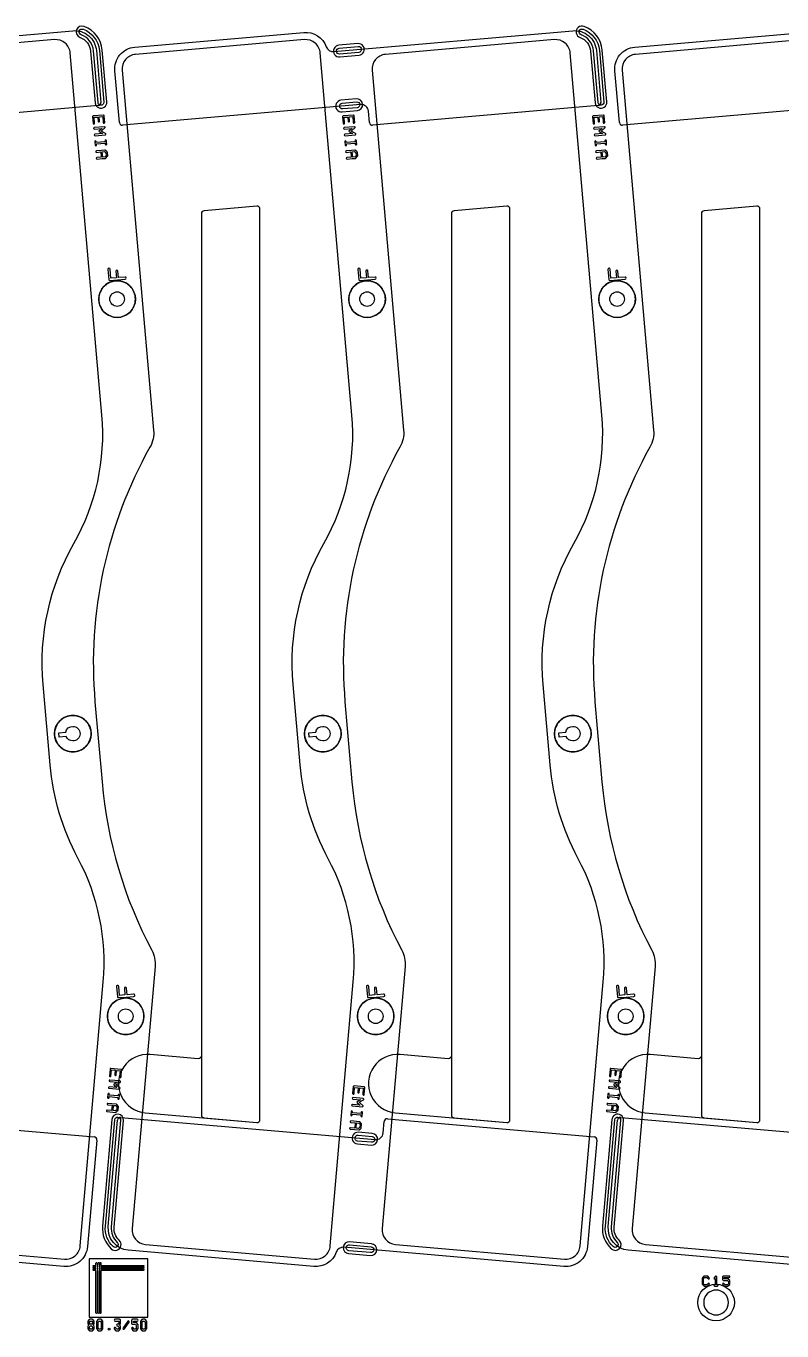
# Model space of a CAD drawing. Extents: x 2864 to 3941, y 2420 to 3182.
# Drawn here: x 3642.8 to 3694.5, y 2840 to 2929.2 of the extents above; entities that cross this region are included whole.
import ezdxf

# ---------------------------------------------------------------- set-up
doc = ezdxf.new("R2010")
doc.units = 0
for name, color, linetype in [('ada-b', 3, 'Continuous'), ('btr2_panel', 7, 'Continuous'), ('emi-panel', 2, 'Continuous')]:
    doc.layers.add(name, color=color, linetype=linetype)

msp = doc.modelspace()

# ---------------------------------------------------------------- linework, layer by layer
at = {"layer": 'ada-b', "linetype": 'Continuous'}
for points in [[(3658.8348, 2854.41597), (3658.83502, 2916.70777, 0.440004), (3658.61759, 2916.907), (3655.01713, 2916.592, 0.388891), (3654.83456, 2916.39276), (3654.83462, 2858.78117, -0.440016), (3654.6172, 2858.58193), (3651.33462, 2858.86914, 1), (3650.98616, 2854.88432), (3658.61738, 2854.21674, 0.44002)], [(3658.83491, 2854.41598), (3658.83502, 2916.70777, 0.440004), (3658.61759, 2916.907), (3655.01713, 2916.592, 0.388891), (3654.83456, 2916.39276), (3654.83453, 2854.7309, 0.388895), (3655.01711, 2854.53166), (3658.61746, 2854.21672, 0.440063)], [(3675.9348, 2854.41597), (3675.93502, 2916.70777, 0.440004), (3675.71759, 2916.907), (3672.11713, 2916.592, 0.388891), (3671.93456, 2916.39276), (3671.93462, 2858.78117, -0.440016), (3671.7172, 2858.58193), (3668.43462, 2858.86914, 1), (3668.08616, 2854.88432), (3675.71738, 2854.21674, 0.44002)], [(3675.93491, 2854.41598), (3675.93502, 2916.70777, 0.440004), (3675.71759, 2916.907), (3672.11713, 2916.592, 0.388891), (3671.93456, 2916.39276), (3671.93453, 2854.7309, 0.388895), (3672.11711, 2854.53166), (3675.71746, 2854.21672, 0.440063)], [(3693.0348, 2854.41597), (3693.03502, 2916.70777, 0.440004), (3692.81759, 2916.907), (3689.21713, 2916.592, 0.388891), (3689.03456, 2916.39276), (3689.03462, 2858.78117, -0.440016), (3688.8172, 2858.58193), (3685.53462, 2858.86914, 1), (3685.18616, 2854.88432), (3692.81738, 2854.21674, 0.44002)], [(3693.03491, 2854.41598), (3693.03502, 2916.70777, 0.440004), (3692.81759, 2916.907), (3689.21713, 2916.592, 0.388891), (3689.03456, 2916.39276), (3689.03453, 2854.7309, 0.388895), (3689.21711, 2854.53166), (3692.81746, 2854.21672, 0.440063)]]:
    msp.add_lwpolyline(points, format="xyb", close=True, dxfattribs=at)
at = {"layer": 'btr2_panel'}
for p, q in [((3648.26658, 2921.87186), (3647.96582, 2922.03646)), ((3665.36658, 2921.87186), (3665.06582, 2922.03646)), ((3682.46658, 2921.87186), (3682.16582, 2922.03646)), ((3648.97996, 2856.79704), (3649.28072, 2856.96164)), ((3683.17996, 2856.79704), (3683.48072, 2856.96164)), ((3665.61187, 2855.59784), (3665.91264, 2855.76244)), ((3690.03264, 2843.01777), (3690.13198, 2843.01777))]:
    msp.add_line(p, q, dxfattribs=at)
at = {"layer": 'btr2_panel', "linetype": 'Continuous'}
for points in [[(3646.80555, 2929.19751, 1), (3646.53259, 2928.44552, -0.291712), (3647.25308, 2927.5074), (3647.56265, 2923.96908, 1), (3648.3596, 2924.0388)], [(3648.16036, 2924.02137, -1), (3647.76188, 2923.98651), (3647.45232, 2927.52483, 0.29171), (3646.60083, 2928.63351, -1), (3646.73731, 2929.00951)], [(3646.73731, 2929.00951, -0.291711), (3647.8508, 2927.55969), (3648.16036, 2924.02137)], [(3648.3596, 2924.0388), (3648.05004, 2927.57712, 0.291712), (3646.80555, 2929.19751)], [(3681.00555, 2929.19751, 1), (3680.73259, 2928.44552, -0.291712), (3681.45308, 2927.5074), (3681.76265, 2923.96908, 1), (3682.5596, 2924.0388)], [(3682.36036, 2924.02137, -1), (3681.96188, 2923.98651), (3681.65232, 2927.52483, 0.29171), (3680.80083, 2928.63351, -1), (3680.93731, 2929.00951)], [(3680.93731, 2929.00951, -0.291711), (3682.0508, 2927.55969), (3682.36036, 2924.02137)], [(3682.5596, 2924.0388), (3682.25004, 2927.57712, 0.291712), (3681.00555, 2929.19751)], [(3647.96582, 2922.03646), (3648.23339, 2922.25075, 0.742511), (3648.19782, 2922.33962), (3647.5051, 2922.27902, 1), (3647.51382, 2922.1794), (3648.04202, 2922.22561)], [(3648.07371, 2921.86342), (3647.54551, 2921.81721, 1), (3647.55422, 2921.71759), (3648.24682, 2921.77818, 0.743044), (3648.26658, 2921.87186)], [(3648.04202, 2922.22561), (3647.84487, 2922.06771, 0.53607), (3647.85202, 2921.98474), (3648.07371, 2921.86342)], [(3665.06582, 2922.03646), (3665.33339, 2922.25075, 0.742511), (3665.29782, 2922.33962), (3664.6051, 2922.27902, 1), (3664.61382, 2922.1794), (3665.14202, 2922.22561)], [(3665.17371, 2921.86342), (3664.64551, 2921.81721, 1), (3664.65422, 2921.71759), (3665.34682, 2921.77818, 0.743044), (3665.36658, 2921.87186)], [(3665.14202, 2922.22561), (3664.94487, 2922.06771, 0.53607), (3664.95202, 2921.98474), (3665.17371, 2921.86342)], [(3682.16582, 2922.03646), (3682.43339, 2922.25075, 0.742511), (3682.39782, 2922.33962), (3681.7051, 2922.27902, 1), (3681.71382, 2922.1794), (3682.24202, 2922.22561)], [(3682.27371, 2921.86342), (3681.74551, 2921.81721, 1), (3681.75422, 2921.71759), (3682.44682, 2921.77818, 0.743044), (3682.46658, 2921.87186)], [(3682.24202, 2922.22561), (3682.04487, 2922.06771, 0.53607), (3682.05202, 2921.98474), (3682.27371, 2921.86342)], [(3649.05616, 2856.60789), (3648.52796, 2856.65411, 1), (3648.51924, 2856.55449), (3649.21172, 2856.49391, 0.743963), (3649.24757, 2856.58272), (3648.97996, 2856.79704)], [(3649.28072, 2856.96164, 0.74498), (3649.2607, 2857.05535), (3648.56836, 2857.11592, 1), (3648.55965, 2857.0163), (3649.08785, 2856.97009)], [(3649.08785, 2856.97009), (3648.86616, 2856.84876, 0.537055), (3648.85913, 2856.7657), (3649.05616, 2856.60789)], [(3683.25616, 2856.60789), (3682.72796, 2856.65411, 1), (3682.71924, 2856.55449), (3683.41172, 2856.49391, 0.743963), (3683.44757, 2856.58272), (3683.17996, 2856.79704)], [(3683.48072, 2856.96164, 0.74498), (3683.4607, 2857.05535), (3682.76836, 2857.11592, 1), (3682.75965, 2857.0163), (3683.28785, 2856.97009)], [(3683.28785, 2856.97009), (3683.06616, 2856.84876, 0.537055), (3683.05913, 2856.7657), (3683.25616, 2856.60789)], [(3665.68808, 2855.40869), (3665.15988, 2855.4549, 1), (3665.15116, 2855.35528), (3665.84363, 2855.2947, 0.743963), (3665.87949, 2855.38352), (3665.61187, 2855.59784)], [(3665.91264, 2855.76244, 0.74498), (3665.89262, 2855.85614), (3665.20028, 2855.91671, 1), (3665.19157, 2855.81709), (3665.71977, 2855.77088)], [(3665.71977, 2855.77088), (3665.49807, 2855.64956, 0.537055), (3665.49104, 2855.56649), (3665.68808, 2855.40869)], [(3649.50066, 2854.35039, 1), (3648.70371, 2854.42012), (3648.06608, 2847.13235, 0.230922), (3648.66335, 2845.57684)], [(3683.70066, 2854.35039, 1), (3682.90371, 2854.42012), (3682.26608, 2847.13235, 0.230922), (3682.86335, 2845.57684)], [(3648.79972, 2845.72314, -0.230922), (3648.26532, 2847.11492), (3648.90295, 2854.40269, -1), (3649.30143, 2854.36783)], [(3649.30143, 2854.36783), (3648.6638, 2847.08005, 0.230923), (3649.07247, 2846.01574, -1), (3648.79972, 2845.72314)], [(3648.66335, 2845.57684, 1), (3649.20884, 2846.16203, -0.230922), (3648.86304, 2847.06262), (3649.50066, 2854.35039)], [(3682.99972, 2845.72314, -0.230922), (3682.46532, 2847.11492), (3683.10295, 2854.40269, -1), (3683.50143, 2854.36783)], [(3683.50143, 2854.36783), (3682.8638, 2847.08005, 0.230923), (3683.27247, 2846.01574, -1), (3682.99972, 2845.72314)], [(3682.86335, 2845.57684, 1), (3683.40884, 2846.16203, -0.230922), (3683.06304, 2847.06262), (3683.70066, 2854.35039)], [(3690.13198, 2843.01777, 1), (3690.13198, 2843.11777), (3690.08264, 2843.11777), (3690.08264, 2843.6638, 0.669786), (3689.99713, 2843.699), (3689.89795, 2843.59981, 1), (3689.96866, 2843.5291), (3689.98264, 2843.54309)], [(3689.98264, 2843.54309), (3689.98264, 2843.11777), (3689.9333, 2843.11777, 1), (3689.9333, 2843.01777), (3690.03264, 2843.01777)]]:
    msp.add_lwpolyline(points, format="xyb", dxfattribs=at)
for points in [[(3648.12299, 2863.84536, 0.145892), (3646.38788, 2872.29719, -0.101585), (3644.48035, 2878.69528), (3644.001, 2884.17421, -0.152268), (3646.10892, 2893.82848, 0.152268), (3648.02597, 2902.61012), (3645.85841, 2927.38538, 0.414215), (3644.77507, 2928.29442), (3633.21928, 2927.28342, 0.414215), (3632.31024, 2926.20007), (3634.46427, 2901.57941, -0.151039), (3634.21521, 2900.42479, 0.151026), (3630.45283, 2882.9889), (3630.93217, 2877.50997, 0.100411), (3634.33641, 2865.99401, -0.144694), (3634.5619, 2864.88277), (3632.9932, 2846.95482, 0.414156), (3633.90229, 2845.87153), (3645.45812, 2844.86035, 0.414232), (3646.54148, 2845.76932)], [(3665.22299, 2863.84536, 0.145892), (3663.48788, 2872.29719, -0.101585), (3661.58035, 2878.69528), (3661.101, 2884.17421, -0.152268), (3663.20892, 2893.82848, 0.152268), (3665.12597, 2902.61012), (3662.95841, 2927.38538, 0.414215), (3661.87507, 2928.29442), (3650.31928, 2927.28342, 0.414215), (3649.41024, 2926.20007), (3651.56427, 2901.57941, -0.151039), (3651.31521, 2900.42479, 0.151026), (3647.55283, 2882.9889), (3648.03217, 2877.50997, 0.100411), (3651.43641, 2865.99401, -0.144694), (3651.6619, 2864.88277), (3650.0932, 2846.95482, 0.414156), (3651.00229, 2845.87153), (3662.55812, 2844.86035, 0.414232), (3663.64148, 2845.76932)], [(3665.61208, 2927.22569, 1), (3665.54236, 2928.02265), (3664.23518, 2927.90828, 1), (3664.30491, 2927.11133)], [(3665.59465, 2927.42493), (3664.28747, 2927.31057, -1), (3664.25261, 2927.70905), (3665.55979, 2927.82341, -1)], [(3682.32299, 2863.84536, 0.145892), (3680.58788, 2872.29719, -0.101585), (3678.68035, 2878.69528), (3678.201, 2884.17421, -0.152268), (3680.30892, 2893.82848, 0.152268), (3682.22597, 2902.61012), (3680.05841, 2927.38538, 0.414215), (3678.97507, 2928.29442), (3667.41928, 2927.28342, 0.414215), (3666.51024, 2926.20007), (3668.66427, 2901.57941, -0.151039), (3668.41521, 2900.42479, 0.151026), (3664.65283, 2882.9889), (3665.13217, 2877.50997, 0.100411), (3668.53641, 2865.99401, -0.144694), (3668.7619, 2864.88277), (3667.1932, 2846.95482, 0.414156), (3668.10229, 2845.87153), (3679.65812, 2844.86035, 0.414232), (3680.74148, 2845.76932)], [(3699.42299, 2863.84536, 0.145892), (3697.68788, 2872.29719, -0.101585), (3695.78035, 2878.69528), (3695.301, 2884.17421, -0.152268), (3697.40892, 2893.82848, 0.152268), (3699.32597, 2902.61012), (3697.15841, 2927.38538, 0.414215), (3696.07507, 2928.29442), (3684.51928, 2927.28342, 0.414215), (3683.61024, 2926.20007), (3685.76427, 2901.57941, -0.151039), (3685.51521, 2900.42479, 0.151026), (3681.75283, 2882.9889), (3682.23217, 2877.50997, 0.100411), (3685.63641, 2865.99401, -0.144694), (3685.8619, 2864.88277), (3684.2932, 2846.95482, 0.414156), (3685.20229, 2845.87153), (3696.75812, 2844.86035, 0.414232), (3697.84148, 2845.76932)], [(3665.49833, 2923.4399, 1), (3665.4286, 2924.23686), (3664.37917, 2924.14504, 1), (3664.4489, 2923.34809)], [(3665.48089, 2923.63914), (3664.49948, 2923.55328, -1), (3664.46462, 2923.95176), (3665.44603, 2924.03762, -1)], [(3648.22267, 2922.62931), (3648.18226, 2923.09113, 0.414255), (3648.1281, 2923.13658), (3647.43538, 2923.07597, 0.414255), (3647.38993, 2923.02181), (3647.43033, 2922.55999, 1), (3647.52995, 2922.56871), (3647.4939, 2922.98071), (3647.74064, 2923.0023), (3647.76659, 2922.70575, 1), (3647.86621, 2922.71446), (3647.84026, 2923.01101), (3648.087, 2923.0326), (3648.12305, 2922.6206, 1)], [(3665.32267, 2922.62931), (3665.28226, 2923.09113, 0.414255), (3665.2281, 2923.13658), (3664.53538, 2923.07597, 0.414255), (3664.48993, 2923.02181), (3664.53033, 2922.55999, 1), (3664.62995, 2922.56871), (3664.5939, 2922.98071), (3664.84064, 2923.0023), (3664.86659, 2922.70575, 1), (3664.96621, 2922.71446), (3664.94026, 2923.01101), (3665.187, 2923.0326), (3665.22305, 2922.6206, 1)], [(3682.42267, 2922.62931), (3682.38226, 2923.09113, 0.414255), (3682.3281, 2923.13658), (3681.63538, 2923.07597, 0.414255), (3681.58993, 2923.02181), (3681.63033, 2922.55999, 1), (3681.72995, 2922.56871), (3681.6939, 2922.98071), (3681.94064, 2923.0023), (3681.96659, 2922.70575, 1), (3682.06621, 2922.71446), (3682.04026, 2923.01101), (3682.287, 2923.0326), (3682.32305, 2922.6206, 1)], [(3648.35201, 2921.15085), (3648.34192, 2921.2662), (3648.3419, 2921.26641), (3648.33181, 2921.38176, 1), (3648.23219, 2921.37305), (3648.23794, 2921.3074), (3647.64484, 2921.25551), (3647.6391, 2921.32116, 1), (3647.53948, 2921.31244), (3647.55968, 2921.08153, 1), (3647.6593, 2921.09025), (3647.65356, 2921.15589), (3648.24665, 2921.20778), (3648.25239, 2921.14214, 1)], [(3648.42172, 2920.35409), (3648.40156, 2920.58461, 0.2), (3648.38387, 2920.61875), (3648.25832, 2920.7241, 0.199997), (3648.22163, 2920.73559), (3647.99127, 2920.71544), (3647.99055, 2920.71538), (3647.64455, 2920.68511, 1), (3647.65327, 2920.58549), (3647.94982, 2920.61143), (3647.98151, 2920.24924), (3647.68496, 2920.22329, 1), (3647.69367, 2920.12367), (3648.03989, 2920.15396), (3648.04017, 2920.15399), (3648.27074, 2920.17416, 0.2), (3648.30488, 2920.19185), (3648.41023, 2920.3174, 0.199997)], [(3665.45201, 2921.15085), (3665.44192, 2921.2662), (3665.4419, 2921.26641), (3665.43181, 2921.38176, 1), (3665.33219, 2921.37305), (3665.33794, 2921.3074), (3664.74484, 2921.25551), (3664.7391, 2921.32116, 1), (3664.63948, 2921.31244), (3664.65968, 2921.08153, 1), (3664.7593, 2921.09025), (3664.75356, 2921.15589), (3665.34665, 2921.20778), (3665.35239, 2921.14214, 1)], [(3665.52172, 2920.35409), (3665.50156, 2920.58461, 0.2), (3665.48387, 2920.61875), (3665.35832, 2920.7241, 0.199997), (3665.32163, 2920.73559), (3665.09127, 2920.71544), (3665.09055, 2920.71538), (3664.74455, 2920.68511, 1), (3664.75327, 2920.58549), (3665.04982, 2920.61143), (3665.08151, 2920.24924), (3664.78496, 2920.22329, 1), (3664.79367, 2920.12367), (3665.13989, 2920.15396), (3665.14017, 2920.15399), (3665.37074, 2920.17416, 0.2), (3665.40488, 2920.19185), (3665.51023, 2920.3174, 0.199997)], [(3682.55201, 2921.15085), (3682.54192, 2921.2662), (3682.5419, 2921.26641), (3682.53181, 2921.38176, 1), (3682.43219, 2921.37305), (3682.43794, 2921.3074), (3681.84484, 2921.25551), (3681.8391, 2921.32116, 1), (3681.73948, 2921.31244), (3681.75968, 2921.08153, 1), (3681.8593, 2921.09025), (3681.85356, 2921.15589), (3682.44665, 2921.20778), (3682.45239, 2921.14214, 1)], [(3682.62172, 2920.35409), (3682.60156, 2920.58461, 0.2), (3682.58387, 2920.61875), (3682.45832, 2920.7241, 0.199997), (3682.42163, 2920.73559), (3682.19127, 2920.71544), (3682.19055, 2920.71538), (3681.84455, 2920.68511, 1), (3681.85327, 2920.58549), (3682.14982, 2920.61143), (3682.18151, 2920.24924), (3681.88496, 2920.22329, 1), (3681.89367, 2920.12367), (3682.23989, 2920.15396), (3682.24017, 2920.15399), (3682.47074, 2920.17416, 0.2), (3682.50488, 2920.19185), (3682.61023, 2920.3174, 0.199997)], [(3649.62148, 2911.9056, 1), (3649.60841, 2912.05503), (3649.16359, 2912.01611), (3649.12467, 2912.46093, 1), (3648.97524, 2912.44786), (3649.01416, 2912.00304), (3648.64405, 2911.97066), (3648.58998, 2912.58866, 1), (3648.44055, 2912.57559), (3648.50115, 2911.88287, 0.414234), (3648.58241, 2911.81469), (3649.1015, 2911.86011), (3649.10239, 2911.86018)], [(3666.72148, 2911.9056, 1), (3666.70841, 2912.05503), (3666.26359, 2912.01611), (3666.22467, 2912.46093, 1), (3666.07524, 2912.44786), (3666.11416, 2912.00304), (3665.74405, 2911.97066), (3665.68998, 2912.58866, 1), (3665.54055, 2912.57559), (3665.60115, 2911.88287, 0.414234), (3665.68241, 2911.81469), (3666.2015, 2911.86011), (3666.20239, 2911.86018)], [(3683.82148, 2911.9056, 1), (3683.80841, 2912.05503), (3683.36359, 2912.01611), (3683.32467, 2912.46093, 1), (3683.17524, 2912.44786), (3683.21416, 2912.00304), (3682.84405, 2911.97066), (3682.78998, 2912.58866, 1), (3682.64055, 2912.57559), (3682.70115, 2911.88287, 0.414234), (3682.78241, 2911.81469), (3683.3015, 2911.86011), (3683.30239, 2911.86018)], [(3650.31724, 2910.54396, 0.414215), (3649.06724, 2911.79396, 0.414215), (3647.81724, 2910.54396, 0.414215), (3649.06724, 2909.29396, 0.414215)], [(3667.41724, 2910.54396, 0.414215), (3666.16724, 2911.79396, 0.414215), (3664.91724, 2910.54396, 0.414215), (3666.16724, 2909.29396, 0.414215)], [(3684.51724, 2910.54396, 0.414215), (3683.26724, 2911.79396, 0.414215), (3682.01724, 2910.54396, 0.414215), (3683.26724, 2909.29396, 0.414215)], [(3649.56724, 2910.54396, -0.414217), (3649.06724, 2910.04396, -0.414217), (3648.56724, 2910.54396, -0.414217), (3649.06724, 2911.04396, -0.414217)], [(3666.66724, 2910.54396, -0.414217), (3666.16724, 2910.04396, -0.414217), (3665.66724, 2910.54396, -0.414217), (3666.16724, 2911.04396, -0.414217)], [(3683.76724, 2910.54396, -0.414217), (3683.26724, 2910.04396, -0.414217), (3682.76724, 2910.54396, -0.414217), (3683.26724, 2911.04396, -0.414217)], [(3647.28671, 2880.816, 0.414215), (3646.03671, 2882.066, 0.414215), (3644.78671, 2880.816, 0.414215), (3646.03671, 2879.566, 0.414215)], [(3664.38671, 2880.816, 0.414215), (3663.13671, 2882.066, 0.414215), (3661.88671, 2880.816, 0.414215), (3663.13671, 2879.566, 0.414215)], [(3681.48671, 2880.816, 0.414215), (3680.23671, 2882.066, 0.414215), (3678.98671, 2880.816, 0.414215), (3680.23671, 2879.566, 0.414215)], [(3646.53671, 2880.816, -0.414217), (3646.03671, 2880.316, -0.303552), (3645.57463, 2880.625), (3645.10226, 2880.58368), (3645.07612, 2880.88254), (3645.54849, 2880.92386, -0.351876), (3646.03671, 2881.316, -0.414217)], [(3663.63671, 2880.816, -0.414217), (3663.13671, 2880.316, -0.303552), (3662.67463, 2880.625), (3662.20226, 2880.58368), (3662.17612, 2880.88254), (3662.64849, 2880.92386, -0.351876), (3663.13671, 2881.316, -0.414217)], [(3680.73671, 2880.816, -0.414217), (3680.23671, 2880.316, -0.303552), (3679.77463, 2880.625), (3679.30226, 2880.58368), (3679.27612, 2880.88254), (3679.74849, 2880.92386, -0.351876), (3680.23671, 2881.316, -0.414217)], [(3650.20852, 2862.84674, 1), (3650.19544, 2862.99617), (3649.75062, 2862.95726), (3649.7117, 2863.40208, 1), (3649.56227, 2863.389), (3649.60119, 2862.94418), (3649.23108, 2862.9118), (3649.17701, 2863.52981, 1), (3649.02758, 2863.51673), (3649.08819, 2862.82401, 0.414234), (3649.16944, 2862.75584), (3649.68853, 2862.80125), (3649.68943, 2862.80133)], [(3667.30852, 2862.84674, 1), (3667.29544, 2862.99617), (3666.85062, 2862.95726), (3666.8117, 2863.40208, 1), (3666.66227, 2863.389), (3666.70119, 2862.94418), (3666.33108, 2862.9118), (3666.27701, 2863.52981, 1), (3666.12758, 2863.51673), (3666.18819, 2862.82401, 0.414234), (3666.26944, 2862.75584), (3666.78853, 2862.80125), (3666.78943, 2862.80133)], [(3684.40852, 2862.84674, 1), (3684.39544, 2862.99617), (3683.95062, 2862.95726), (3683.9117, 2863.40208, 1), (3683.76227, 2863.389), (3683.80119, 2862.94418), (3683.43108, 2862.9118), (3683.37701, 2863.52981, 1), (3683.22758, 2863.51673), (3683.28819, 2862.82401, 0.414234), (3683.36944, 2862.75584), (3683.88853, 2862.80125), (3683.88943, 2862.80133)], [(3650.90427, 2861.4851, 0.414215), (3649.65427, 2862.7351, 0.414215), (3648.40427, 2861.4851, 0.414215), (3649.65427, 2860.2351, 0.414215)], [(3668.00427, 2861.4851, 0.414215), (3666.75427, 2862.7351, 0.414215), (3665.50427, 2861.4851, 0.414215), (3666.75427, 2860.2351, 0.414215)], [(3685.10427, 2861.4851, 0.414215), (3683.85427, 2862.7351, 0.414215), (3682.60427, 2861.4851, 0.414215), (3683.85427, 2860.2351, 0.414215)], [(3650.15427, 2861.4851, -0.414217), (3649.65427, 2860.9851, -0.414217), (3649.15427, 2861.4851, -0.414217), (3649.65427, 2861.9851, -0.414217)], [(3667.25427, 2861.4851, -0.414217), (3666.75427, 2860.9851, -0.414217), (3666.25427, 2861.4851, -0.414217), (3666.75427, 2861.9851, -0.414217)], [(3684.35427, 2861.4851, -0.414217), (3683.85427, 2860.9851, -0.414217), (3683.35427, 2861.4851, -0.414217), (3683.85427, 2861.9851, -0.414217)], [(3649.37625, 2857.7981, 0.414255), (3649.3308, 2857.85227), (3648.63808, 2857.91287, 0.414249), (3648.58392, 2857.86742), (3648.54352, 2857.40561, 1), (3648.64313, 2857.3969), (3648.67918, 2857.8089), (3648.92592, 2857.78731), (3648.89998, 2857.49076, 1), (3648.99959, 2857.48205), (3649.02554, 2857.7786), (3649.27228, 2857.75701), (3649.23623, 2857.34501, 1), (3649.33585, 2857.33629)], [(3683.57625, 2857.7981, 0.414255), (3683.5308, 2857.85227), (3682.83808, 2857.91287, 0.414249), (3682.78392, 2857.86742), (3682.74352, 2857.40561, 1), (3682.84313, 2857.3969), (3682.87918, 2857.8089), (3683.12592, 2857.78731), (3683.09998, 2857.49076, 1), (3683.19959, 2857.48205), (3683.22554, 2857.7786), (3683.47228, 2857.75701), (3683.43623, 2857.34501, 1), (3683.53585, 2857.33629)], [(3666.00817, 2856.5989, 0.414255), (3665.96272, 2856.65307), (3665.27, 2856.71367, 0.414249), (3665.21584, 2856.66822), (3665.17544, 2856.20641, 1), (3665.27505, 2856.19769), (3665.3111, 2856.60969), (3665.55784, 2856.58811), (3665.53189, 2856.29156, 1), (3665.63151, 2856.28284), (3665.65745, 2856.57939), (3665.90419, 2856.55781), (3665.86815, 2856.1458, 1), (3665.96777, 2856.13709)], [(3649.15698, 2855.29178, 0.200109), (3649.14533, 2855.32845), (3649.04026, 2855.45367, 0.200125), (3649.00618, 2855.4715), (3648.42891, 2855.52201, 1), (3648.4202, 2855.42239), (3648.71675, 2855.39644), (3648.68506, 2855.03425), (3648.38851, 2855.0602, 1), (3648.37979, 2854.96058), (3648.95706, 2854.91007, 0.200133), (3648.99372, 2854.92172), (3649.11894, 2855.02679, 0.200125), (3649.13678, 2855.06088)], [(3649.2267, 2856.08874, 1), (3649.12708, 2856.09746), (3649.12134, 2856.03181), (3648.52825, 2856.0837), (3648.53399, 2856.14934, 1), (3648.43437, 2856.15806), (3648.41417, 2855.92715, 1), (3648.51379, 2855.91844), (3648.51953, 2855.98408), (3649.11263, 2855.93219), (3649.10688, 2855.86655, 1), (3649.2065, 2855.85783)], [(3683.35698, 2855.29178, 0.200109), (3683.34533, 2855.32845), (3683.24026, 2855.45367, 0.200125), (3683.20618, 2855.4715), (3682.62891, 2855.52201, 1), (3682.6202, 2855.42239), (3682.91675, 2855.39644), (3682.88506, 2855.03425), (3682.58851, 2855.0602, 1), (3682.57979, 2854.96058), (3683.15706, 2854.91007, 0.200133), (3683.19372, 2854.92172), (3683.31894, 2855.02679, 0.200125), (3683.33678, 2855.06088)], [(3683.4267, 2856.08874, 1), (3683.32708, 2856.09746), (3683.32134, 2856.03181), (3682.72825, 2856.0837), (3682.73399, 2856.14934, 1), (3682.63437, 2856.15806), (3682.61417, 2855.92715, 1), (3682.71379, 2855.91844), (3682.71953, 2855.98408), (3683.31263, 2855.93219), (3683.30688, 2855.86655, 1), (3683.4065, 2855.85783)], [(3665.85862, 2854.88953, 1), (3665.759, 2854.89825), (3665.75326, 2854.83261), (3665.16016, 2854.88449), (3665.16591, 2854.95014, 1), (3665.06629, 2854.95885), (3665.04609, 2854.72795, 1), (3665.14571, 2854.71923), (3665.15145, 2854.78487), (3665.74454, 2854.73299), (3665.7388, 2854.66734, 1), (3665.83842, 2854.65863)], [(3665.78889, 2854.09258, 0.200109), (3665.77725, 2854.12924), (3665.67218, 2854.25446, 0.200125), (3665.63809, 2854.2723), (3665.06083, 2854.3228, 1), (3665.05212, 2854.22318), (3665.34866, 2854.19724), (3665.31698, 2853.83505), (3665.02043, 2853.86099, 1), (3665.01171, 2853.76137), (3665.58897, 2853.71087, 0.200133), (3665.62564, 2853.72252), (3665.75086, 2853.82759, 0.200125), (3665.7687, 2853.86167)], [(3666.521, 2853.46384), (3665.57004, 2853.54702, 1), (3665.50032, 2852.75007), (3666.45128, 2852.66688, 1)], [(3666.50357, 2853.2646, -1), (3666.46871, 2852.86612), (3665.51775, 2852.94931, -1), (3665.55261, 2853.34779)], [(3666.46078, 2845.91478), (3664.96806, 2846.0454, 1), (3664.89833, 2845.24845), (3666.39105, 2845.11783, 1)], [(3666.44335, 2845.71554, -1), (3666.40848, 2845.31707), (3664.91576, 2845.44769, -1), (3664.95063, 2845.84616)], [(3650.85801, 2844.09806), (3647.9604, 2844.09806), (3647.9604, 2841.20045, -1), (3647.88011, 2841.20045), (3647.88011, 2844.09806), (3647.8301, 2844.09806), (3647.8301, 2841.20045, -1), (3647.74981, 2841.20045), (3647.74981, 2844.09806), (3647.6998, 2844.09806), (3647.6998, 2841.20045, -1), (3647.61951, 2841.20045), (3647.61951, 2844.09806), (3647.4585, 2844.09806, -1), (3647.4585, 2844.17835), (3647.61951, 2844.17835), (3647.61951, 2844.22836), (3647.4585, 2844.22836, -1), (3647.4585, 2844.30865), (3647.61951, 2844.30865), (3647.61951, 2844.35866), (3647.4585, 2844.35866, -1), (3647.4585, 2844.43895), (3647.61951, 2844.43895), (3647.61951, 2844.59996, -1), (3647.6998, 2844.59996), (3647.6998, 2844.43895), (3647.74981, 2844.43895), (3647.74981, 2844.59996, -1), (3647.8301, 2844.59996), (3647.8301, 2844.43895), (3647.88011, 2844.43895), (3647.88011, 2844.59996, -1), (3647.9604, 2844.59996), (3647.9604, 2844.43895), (3650.85801, 2844.43895, -1), (3650.85801, 2844.35866), (3647.9604, 2844.35866), (3647.9604, 2844.30865), (3650.85801, 2844.30865, -1), (3650.85801, 2844.22836), (3647.9604, 2844.22836), (3647.9604, 2844.17835), (3650.85801, 2844.17835, -1)], [(3689.56667, 2843.13175, 1), (3689.49596, 2843.20246), (3689.41127, 2843.11777), (3689.25401, 2843.11777), (3689.18397, 2843.18782), (3689.18397, 2843.54375), (3689.25401, 2843.6138), (3689.41127, 2843.6138), (3689.49596, 2843.5291, 1), (3689.56667, 2843.59981), (3689.46749, 2843.699, 0.200121), (3689.43198, 2843.7138), (3689.2333, 2843.7138, 0.200121), (3689.19779, 2843.699), (3689.09877, 2843.59997, 0.200121), (3689.08397, 2843.56446), (3689.08397, 2843.16711, 0.200121), (3689.09877, 2843.1316), (3689.19779, 2843.03257, 0.200121), (3689.2333, 2843.01777), (3689.43198, 2843.01777, 0.200121), (3689.46749, 2843.03257)], [(3690.98132, 2843.16711), (3690.98132, 2843.36578, 0.200121), (3690.96652, 2843.40129), (3690.86749, 2843.50032, 0.200121), (3690.83198, 2843.51512), (3690.58397, 2843.51512), (3690.58397, 2843.6138), (3690.93132, 2843.6138, 1), (3690.93132, 2843.7138), (3690.53397, 2843.7138, 0.414253), (3690.48397, 2843.6638), (3690.48397, 2843.46512, 0.414253), (3690.53397, 2843.41512), (3690.81127, 2843.41512), (3690.88132, 2843.34507), (3690.88132, 2843.18782), (3690.81127, 2843.11777), (3690.65401, 2843.11777), (3690.56932, 2843.20246, 1), (3690.49861, 2843.13175), (3690.59779, 2843.03257, 0.200121), (3690.6333, 2843.01777), (3690.83198, 2843.01777, 0.200121), (3690.86749, 2843.03257), (3690.96652, 2843.1316, 0.200121)], [(3690.88789, 2841.90113, 0.414215), (3690.03789, 2842.75113, 0.414215), (3689.18789, 2841.90113, 0.414215), (3690.03789, 2841.05113, 0.414215)], [(3647.49793, 2840.13139), (3647.49793, 2840.24397, 0.156474), (3647.48675, 2840.27886), (3647.4319, 2840.35656), (3647.48675, 2840.43425, 0.156461), (3647.49793, 2840.46914), (3647.49793, 2840.58172, 0.156474), (3647.48675, 2840.61661), (3647.40768, 2840.72862, 0.245285), (3647.35846, 2840.7543), (3647.19952, 2840.7543, 0.245298), (3647.1503, 2840.72862), (3647.07124, 2840.61661, 0.156461), (3647.06005, 2840.58172), (3647.06005, 2840.46914, 0.156474), (3647.07124, 2840.43425), (3647.12608, 2840.35656), (3647.07124, 2840.27886, 0.156461), (3647.06005, 2840.24397), (3647.06005, 2840.13139, 0.156474), (3647.07124, 2840.0965), (3647.1503, 2839.9845, 0.245285), (3647.19952, 2839.95881), (3647.35846, 2839.95881, 0.245298), (3647.40768, 2839.9845), (3647.48675, 2840.0965, 0.156461)], [(3648.09793, 2840.13139), (3648.09793, 2840.58172, 0.156474), (3648.08675, 2840.61661), (3648.00768, 2840.72862, 0.245285), (3647.95846, 2840.7543), (3647.79952, 2840.7543, 0.245298), (3647.7503, 2840.72862), (3647.67124, 2840.61661, 0.156461), (3647.66005, 2840.58172), (3647.66005, 2840.13139, 0.156474), (3647.67124, 2840.0965), (3647.7503, 2839.9845, 0.245285), (3647.79952, 2839.95881), (3647.95846, 2839.95881, 0.245298), (3648.00768, 2839.9845), (3648.08675, 2840.0965, 0.156461)], [(3649.29793, 2840.13139), (3649.29793, 2840.24397, 0.156474), (3649.28675, 2840.27886), (3649.2319, 2840.35656), (3649.28675, 2840.43425, 0.156461), (3649.29793, 2840.46914), (3649.29793, 2840.6943, 0.414245), (3649.23793, 2840.7543), (3648.92005, 2840.7543, 1), (3648.92005, 2840.6343), (3649.17793, 2840.6343), (3649.17793, 2840.48818), (3649.12738, 2840.41656), (3649.07899, 2840.41656, 1), (3649.07899, 2840.29656), (3649.12738, 2840.29656), (3649.17793, 2840.22493), (3649.17793, 2840.15043), (3649.12738, 2840.07881), (3649.03061, 2840.07881), (3648.96907, 2840.16599, 1), (3648.87104, 2840.09679), (3648.9503, 2839.9845, 0.245285), (3648.99952, 2839.95881), (3649.15846, 2839.95881, 0.245298), (3649.20768, 2839.9845), (3649.28675, 2840.0965, 0.156461)], [(3649.88695, 2840.54712, 1), (3649.78892, 2840.61632), (3649.47104, 2840.16599, 1), (3649.56907, 2840.09679)], [(3650.49793, 2840.13139), (3650.49793, 2840.35656, 0.156474), (3650.48675, 2840.39145), (3650.40768, 2840.50345, 0.245285), (3650.35846, 2840.52914), (3650.18005, 2840.52914), (3650.18005, 2840.6343), (3650.43793, 2840.6343, 1), (3650.43793, 2840.7543), (3650.12005, 2840.7543, 0.414245), (3650.06005, 2840.6943), (3650.06005, 2840.46914, 0.414245), (3650.12005, 2840.40914), (3650.32738, 2840.40914), (3650.37793, 2840.33751), (3650.37793, 2840.15043), (3650.32738, 2840.07881), (3650.23061, 2840.07881), (3650.16907, 2840.16599, 1), (3650.07104, 2840.09679), (3650.1503, 2839.9845, 0.245285), (3650.19952, 2839.95881), (3650.35846, 2839.95881, 0.245298), (3650.40768, 2839.9845), (3650.48675, 2840.0965, 0.156461)], [(3651.09793, 2840.13139), (3651.09793, 2840.58172, 0.156474), (3651.08675, 2840.61661), (3651.00768, 2840.72862, 0.245285), (3650.95846, 2840.7543), (3650.79952, 2840.7543, 0.245298), (3650.7503, 2840.72862), (3650.67124, 2840.61661, 0.156461), (3650.66005, 2840.58172), (3650.66005, 2840.13139, 0.156474), (3650.67124, 2840.0965), (3650.7503, 2839.9845, 0.245285), (3650.79952, 2839.95881), (3650.95846, 2839.95881, 0.245298), (3651.00768, 2839.9845), (3651.08675, 2840.0965, 0.156461)]]:
    msp.add_lwpolyline(points, format="xyb", close=True, dxfattribs=at)
for points in [[(3648.32031, 2920.36582), (3648.24159, 2920.27199), (3648.08113, 2920.25795), (3648.04944, 2920.62015), (3648.2099, 2920.63418), (3648.30372, 2920.55546)], [(3665.42031, 2920.36582), (3665.34159, 2920.27199), (3665.18113, 2920.25795), (3665.14944, 2920.62015), (3665.3099, 2920.63418), (3665.40372, 2920.55546)], [(3682.52031, 2920.36582), (3682.44159, 2920.27199), (3682.28113, 2920.25795), (3682.24944, 2920.62015), (3682.4099, 2920.63418), (3682.50372, 2920.55546)], [(3649.05555, 2855.27987), (3649.03896, 2855.09022), (3648.94514, 2855.0115), (3648.78468, 2855.02554), (3648.81636, 2855.38773), (3648.97683, 2855.37369)], [(3683.25555, 2855.27987), (3683.23896, 2855.09022), (3683.14514, 2855.0115), (3682.98468, 2855.02554), (3683.01636, 2855.38773), (3683.17683, 2855.37369)], [(3665.68747, 2854.08066), (3665.67088, 2853.89102), (3665.57706, 2853.81229), (3665.4166, 2853.82633), (3665.44828, 2854.18852), (3665.60875, 2854.17448)], [(3651.16005, 2840.89881), (3651.16005, 2844.89881), (3647.16005, 2844.89881), (3647.16005, 2840.89881)], [(3647.74981, 2844.30865), (3647.74981, 2844.35866), (3647.6998, 2844.35866), (3647.6998, 2844.30865)], [(3647.74981, 2844.17835), (3647.74981, 2844.22836), (3647.6998, 2844.22836), (3647.6998, 2844.17835)], [(3647.88011, 2844.30865), (3647.88011, 2844.35866), (3647.8301, 2844.35866), (3647.8301, 2844.30865)], [(3647.88011, 2844.17835), (3647.88011, 2844.22836), (3647.8301, 2844.22836), (3647.8301, 2844.17835)], [(3647.37793, 2840.48818), (3647.32738, 2840.41656), (3647.23061, 2840.41656), (3647.18005, 2840.48818), (3647.18005, 2840.56268), (3647.23061, 2840.6343), (3647.32738, 2840.6343), (3647.37793, 2840.56268)], [(3647.97793, 2840.15043), (3647.92738, 2840.07881), (3647.83061, 2840.07881), (3647.78005, 2840.15043), (3647.78005, 2840.56268), (3647.83061, 2840.6343), (3647.92738, 2840.6343), (3647.97793, 2840.56268)], [(3650.97793, 2840.15043), (3650.92738, 2840.07881), (3650.83061, 2840.07881), (3650.78005, 2840.15043), (3650.78005, 2840.56268), (3650.83061, 2840.6343), (3650.92738, 2840.6343), (3650.97793, 2840.56268)], [(3647.37793, 2840.15043), (3647.32738, 2840.07881), (3647.23061, 2840.07881), (3647.18005, 2840.15043), (3647.18005, 2840.22493), (3647.23061, 2840.29656), (3647.32738, 2840.29656), (3647.37793, 2840.22493)]]:
    msp.add_lwpolyline(points, close=True, dxfattribs=at)
at = {"layer": 'btr2_panel'}
msp.add_circle((3648.51873, 2840.0751), 0.06, dxfattribs=at)
at = {"layer": 'emi-panel'}
for p, q in [((3647.77931, 2923.78727), (3632.33838, 2922.43637)), ((3665.71115, 2923.86005), (3649.43838, 2922.43637)), ((3666.32171, 2922.61817), (3666.25282, 2923.40553)), ((3681.97931, 2923.78727), (3666.53838, 2922.43637)), ((3699.91115, 2923.86005), (3683.63838, 2922.43637)), ((3633.34942, 2854.46817), (3647.49536, 2853.23075)), ((3649.31886, 2854.56707), (3666.72221, 2853.04471)), ((3667.26388, 2853.49923), (3667.33275, 2854.28637)), ((3667.54942, 2854.46817), (3681.69536, 2853.23075)), ((3683.51886, 2854.56707), (3700.92221, 2853.04471)), ((3647.67717, 2853.01409), (3647.0396, 2845.72593)), ((3681.87717, 2853.01409), (3681.2396, 2845.72593))]:
    msp.add_line(p, q, dxfattribs=at)
at = {"layer": 'emi-panel', "linetype": 'Continuous'}
for points in [[(3629.68749, 2927.47634), (3646.02654, 2928.90582, -0.414215), (3647.65156, 2927.54226), (3647.96112, 2924.00394)], [(3649.22171, 2922.61817), (3648.91215, 2926.15649, -0.414215), (3650.2757, 2927.78152), (3661.83149, 2928.79252, -0.340733), (3663.37425, 2927.80484)], [(3663.88749, 2927.47634), (3680.22654, 2928.90582, -0.414215), (3681.85156, 2927.54226), (3682.16112, 2924.00394)], [(3683.42171, 2922.61817), (3683.11215, 2926.15649, -0.414215), (3684.4757, 2927.78152), (3696.03149, 2928.79252, -0.340733), (3697.57425, 2927.80484)], [(3664.05729, 2845.3498, -0.340736), (3662.51452, 2844.36225), (3649.82818, 2845.47236, -0.414211), (3648.46456, 2847.09748), (3649.10219, 2854.38526)], [(3698.25729, 2845.3498, -0.340736), (3696.71452, 2844.36225), (3684.02818, 2845.47236, -0.414211), (3682.66456, 2847.09748), (3683.30219, 2854.38526)], [(3647.0396, 2845.72595, -0.414272), (3645.41452, 2844.36225), (3630.37105, 2845.67861)], [(3681.2396, 2845.72595, -0.414272), (3679.61452, 2844.36225), (3664.57105, 2845.67861)]]:
    msp.add_lwpolyline(points, format="xyb", dxfattribs=at)
at = {"layer": 'emi-panel'}
for centre in [(3649.06724, 2910.54396), (3666.16724, 2910.54396), (3683.26724, 2910.54396), (3646.03671, 2880.816), (3663.13671, 2880.816), (3680.23671, 2880.816), (3649.65427, 2861.4851), (3666.75427, 2861.4851), (3683.85427, 2861.4851), (3690.03789, 2841.90113)]:
    msp.add_circle(centre, 1.25, dxfattribs=at)
for centre, radius, start, end in [((3663.84394, 2927.97348), 0.49904, 199.749674, 275.006724), ((3647.76188, 2923.98651), 0.2, 274.999677, 4.998963), ((3665.75473, 2923.36195), 0.5, 4.999956, 94.999956), ((3681.96188, 2923.98651), 0.2, 274.999677, 4.998963), ((3649.42095, 2922.63561), 0.2, 185.00039, 274.999677), ((3666.52095, 2922.63561), 0.2, 185.00039, 274.999677), ((3683.62095, 2922.63561), 0.2, 185.00039, 274.999677), ((3649.30143, 2854.36783), 0.2, 85.001068, 174.999641), ((3667.53199, 2854.26893), 0.2, 85.000292, 174.998865), ((3683.50143, 2854.36783), 0.2, 85.001068, 174.999641), ((3647.47794, 2853.03152), 0.2, 355.000323, 85.001037), ((3666.76578, 2853.54281), 0.5, 265.00072, 354.999839), ((3681.67794, 2853.03152), 0.2, 355.000323, 85.001037), ((3664.52744, 2845.18097), 0.49955, 84.9926, 160.246962)]:
    msp.add_arc(centre, radius, start, end, dxfattribs=at)

doc.saveas('drawing.dxf')
